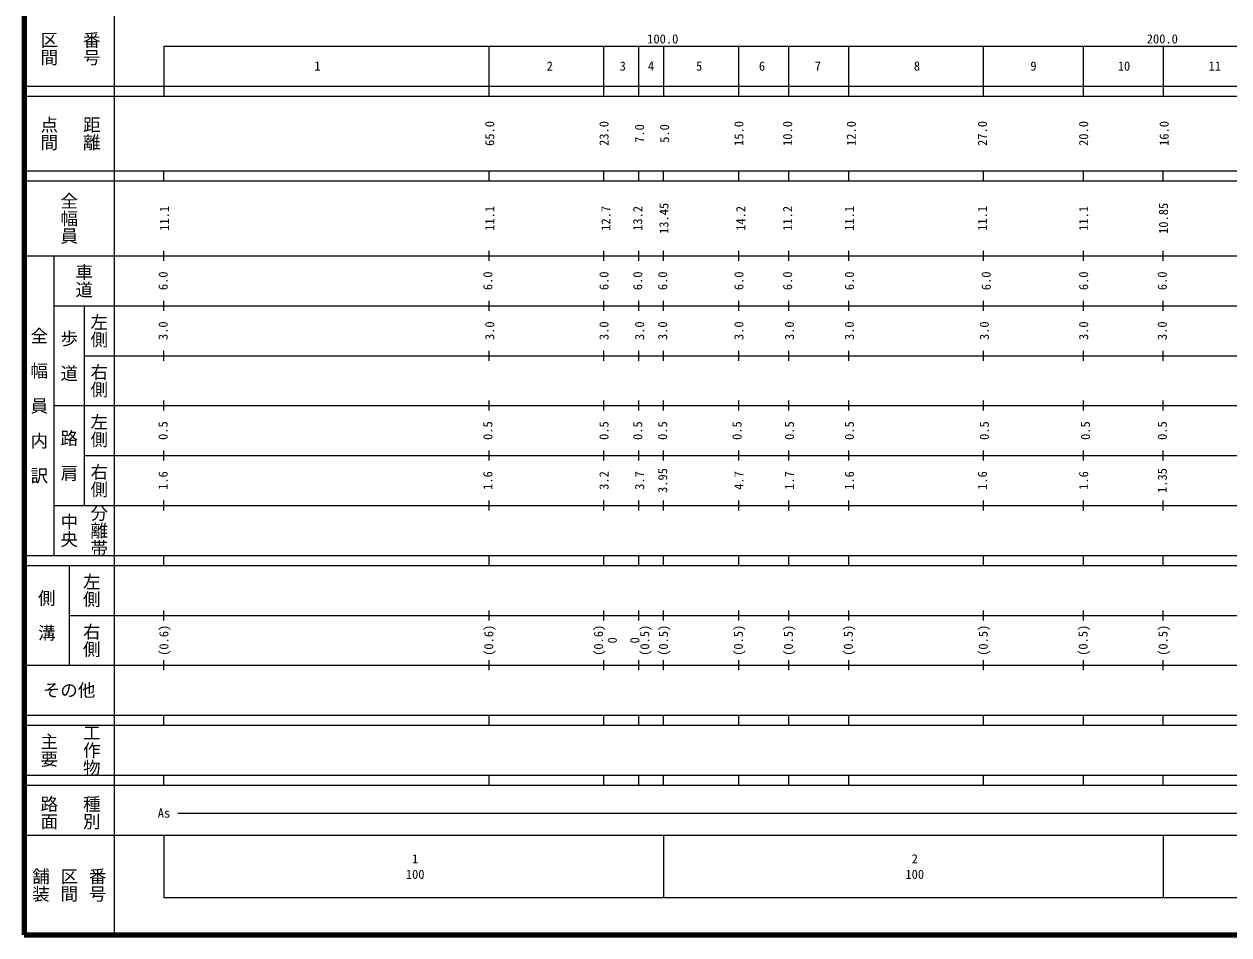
# Model space of a CAD drawing. Units: millimetres on the paper, enlarged 1000 times. Extents: x 40000 to 680000, y 20000 to 380000.
# Drawn here: x 40000 to 281170, y 20000 to 202409 of the extents above; entities that cross this region are included whole.
import ezdxf
from ezdxf.enums import TextEntityAlignment as Align

# ---------------------------------------------------------------- set-up
doc = ezdxf.new("R2010")
doc.units = ezdxf.units.MM
doc.header["$LTSCALE"] = 1000
doc.layers.add('M-TTL', color=2, linetype='Continuous', lineweight=140)
doc.layers.add('M-TTL-BAND', color=7, linetype='Continuous', lineweight=25)
doc.styles.add('@ＭＳ ゴシック', font='')
doc.styles.add('ＭＳ ゴシック', font='')
doc.styles.get('@ＭＳ ゴシック').set_extended_font_data('@MS Gothic')
doc.styles.get('ＭＳ ゴシック').set_extended_font_data('MS Gothic')

msp = doc.modelspace()

# ---------------------------------------------------------------- linework, layer by layer
at = {"layer": 'M-TTL'}
for p, q in [((40000, 380000), (40000, 20000)), ((40000, 20000), (680000, 20000))]:
    msp.add_line(p, q, dxfattribs=at)
at = {"layer": 'M-TTL-BAND'}
for p, q in [((58000, 370000), (58000, 20000)), ((68000, 198000), (579000, 198000)), ((68000, 198000), (68000, 188000)), ((133000, 198000), (133000, 188000)), ((156000, 198000), (156000, 188000)), ((163000, 198000), (163000, 188000)), ((168000, 198000), (168000, 188000)), ((183000, 198000), (183000, 188000)), ((193000, 198000), (193000, 188000)), ((205000, 198000), (205000, 188000)), ((232000, 198000), (232000, 188000)), ((252000, 198000), (252000, 188000)), ((268000, 198000), (268000, 188000)), ((40000, 190000), (579000, 190000)), ((40000, 188000), (579000, 188000)), ((40000, 173000), (579000, 173000)), ((68000, 171000), (68000, 173000)), ((133000, 173000), (133000, 171000)), ((156000, 173000), (156000, 171000)), ((163000, 173000), (163000, 171000)), ((168000, 171000), (168000, 173000)), ((183000, 173000), (183000, 171000)), ((193000, 173000), (193000, 171000)), ((205000, 173000), (205000, 171000)), ((232000, 173000), (232000, 171000)), ((252000, 173000), (252000, 171000)), ((268000, 171000), (268000, 173000)), ((40000, 171000), (579000, 171000)), ((68000, 155000), (68000, 157000)), ((133000, 157000), (133000, 155000)), ((156000, 157000), (156000, 155000)), ((163000, 157000), (163000, 155000)), ((168000, 155000), (168000, 157000)), ((183000, 157000), (183000, 155000)), ((193000, 157000), (193000, 155000)), ((205000, 157000), (205000, 155000)), ((232000, 157000), (232000, 155000)), ((252000, 157000), (252000, 155000)), ((268000, 155000), (268000, 157000)), ((40000, 156000), (579000, 156000)), ((46000, 96000), (46000, 156000)), ((46000, 146000), (579000, 146000)), ((52000, 146000), (52000, 106000)), ((68000, 145000), (68000, 147000)), ((133000, 147000), (133000, 145000)), ((156000, 147000), (156000, 145000)), ((163000, 147000), (163000, 145000)), ((168000, 145000), (168000, 147000)), ((183000, 147000), (183000, 145000)), ((193000, 147000), (193000, 145000)), ((205000, 147000), (205000, 145000)), ((232000, 147000), (232000, 145000)), ((252000, 147000), (252000, 145000)), ((268000, 145000), (268000, 147000)), ((52000, 136000), (579000, 136000)), ((68000, 135000), (68000, 137000)), ((133000, 137000), (133000, 135000)), ((156000, 137000), (156000, 135000)), ((163000, 137000), (163000, 135000)), ((168000, 135000), (168000, 137000)), ((183000, 137000), (183000, 135000)), ((193000, 137000), (193000, 135000)), ((205000, 137000), (205000, 135000)), ((232000, 137000), (232000, 135000)), ((252000, 137000), (252000, 135000)), ((268000, 135000), (268000, 137000)), ((46000, 126000), (579000, 126000)), ((68000, 125000), (68000, 127000)), ((133000, 127000), (133000, 125000)), ((156000, 127000), (156000, 125000)), ((163000, 127000), (163000, 125000)), ((168000, 125000), (168000, 127000)), ((183000, 127000), (183000, 125000)), ((193000, 127000), (193000, 125000)), ((205000, 127000), (205000, 125000)), ((232000, 127000), (232000, 125000)), ((252000, 127000), (252000, 125000)), ((268000, 125000), (268000, 127000)), ((52000, 116000), (579000, 116000)), ((68000, 115000), (68000, 117000)), ((133000, 117000), (133000, 115000)), ((156000, 117000), (156000, 115000)), ((163000, 117000), (163000, 115000)), ((168000, 115000), (168000, 117000)), ((183000, 117000), (183000, 115000)), ((193000, 117000), (193000, 115000)), ((205000, 117000), (205000, 115000)), ((232000, 117000), (232000, 115000)), ((252000, 117000), (252000, 115000)), ((268000, 115000), (268000, 117000)), ((68000, 105000), (68000, 107000)), ((133000, 107000), (133000, 105000)), ((156000, 107000), (156000, 105000)), ((163000, 107000), (163000, 105000)), ((168000, 105000), (168000, 107000)), ((183000, 107000), (183000, 105000)), ((193000, 107000), (193000, 105000)), ((205000, 107000), (205000, 105000)), ((232000, 107000), (232000, 105000)), ((252000, 107000), (252000, 105000)), ((268000, 105000), (268000, 107000)), ((46000, 106000), (579000, 106000)), ((40000, 96000), (579000, 96000)), ((68000, 94000), (68000, 96000)), ((133000, 96000), (133000, 94000)), ((156000, 96000), (156000, 94000)), ((163000, 96000), (163000, 94000)), ((168000, 94000), (168000, 96000)), ((183000, 96000), (183000, 94000)), ((193000, 96000), (193000, 94000)), ((205000, 96000), (205000, 94000)), ((232000, 96000), (232000, 94000)), ((252000, 96000), (252000, 94000)), ((268000, 94000), (268000, 96000)), ((40000, 94000), (579000, 94000)), ((49000, 94000), (49000, 74000)), ((68000, 83000), (68000, 85000)), ((133000, 85000), (133000, 83000)), ((156000, 85000), (156000, 83000)), ((163000, 85000), (163000, 83000)), ((168000, 83000), (168000, 85000)), ((183000, 85000), (183000, 83000)), ((193000, 85000), (193000, 83000)), ((205000, 85000), (205000, 83000)), ((232000, 85000), (232000, 83000)), ((252000, 85000), (252000, 83000)), ((268000, 83000), (268000, 85000)), ((49000, 84000), (579000, 84000)), ((68000, 73000), (68000, 75000)), ((133000, 75000), (133000, 73000)), ((156000, 75000), (156000, 73000)), ((163000, 75000), (163000, 73000)), ((168000, 73000), (168000, 75000)), ((183000, 75000), (183000, 73000)), ((193000, 75000), (193000, 73000)), ((205000, 75000), (205000, 73000)), ((232000, 75000), (232000, 73000)), ((252000, 75000), (252000, 73000)), ((268000, 73000), (268000, 75000)), ((40000, 74000), (579000, 74000)), ((40000, 64000), (579000, 64000)), ((68000, 62000), (68000, 64000)), ((133000, 64000), (133000, 62000)), ((156000, 64000), (156000, 62000)), ((163000, 64000), (163000, 62000)), ((168000, 62000), (168000, 64000)), ((183000, 64000), (183000, 62000)), ((193000, 64000), (193000, 62000)), ((205000, 64000), (205000, 62000)), ((232000, 64000), (232000, 62000)), ((252000, 64000), (252000, 62000)), ((268000, 62000), (268000, 64000)), ((40000, 62000), (579000, 62000)), ((40000, 52000), (579000, 52000)), ((68000, 50000), (68000, 52000)), ((133000, 52000), (133000, 50000)), ((156000, 52000), (156000, 50000)), ((163000, 52000), (163000, 50000)), ((168000, 50000), (168000, 52000)), ((183000, 52000), (183000, 50000)), ((193000, 52000), (193000, 50000)), ((205000, 52000), (205000, 50000)), ((232000, 52000), (232000, 50000)), ((252000, 52000), (252000, 50000)), ((268000, 50000), (268000, 52000)), ((40000, 50000), (579000, 50000)), ((70805, 44406), (559219, 44406)), ((40000, 40000), (579000, 40000)), ((68000, 40000), (68000, 27500)), ((168000, 40000), (168000, 27500)), ((268000, 40000), (268000, 27500)), ((68000, 27500), (579000, 27500))]:
    msp.add_line(p, q, dxfattribs=at)

# ---------------------------------------------------------------- texts
for s, height, rotation, style, p in [('区間', 2566, 270, '@ＭＳ ゴシック', (45000, 197500)), ('番号', 2566, 270, '@ＭＳ ゴシック', (53500, 197500)), ('点間', 2566, 270, '@ＭＳ ゴシック', (45000, 180500)), ('距離', 2566, 270, '@ＭＳ ゴシック', (53500, 180500)), ('65.0', 1833, 90, 'ＭＳ ゴシック', (133195, 180500)), ('23.0', 1833, 90, 'ＭＳ ゴシック', (156070, 180500)), ('7.0', 1833, 90, 'ＭＳ ゴシック', (163196, 180500)), ('5.0', 1833, 90, 'ＭＳ ゴシック', (168195, 180500)), ('15.0', 1833, 90, 'ＭＳ ゴシック', (183071, 180500)), ('10.0', 1833, 90, 'ＭＳ ゴシック', (192822, 180500)), ('12.0', 1833, 90, 'ＭＳ ゴシック', (205572, 180500)), ('27.0', 1833, 90, 'ＭＳ ゴシック', (231823, 180500)), ('20.0', 1833, 90, 'ＭＳ ゴシック', (252074, 180500)), ('16.0', 1833, 90, 'ＭＳ ゴシック', (268195, 180500)), ('全幅員', 2566, 270, '@ＭＳ ゴシック', (49000, 163500)), ('13.45', 1833, 90, 'ＭＳ ゴシック', (168067, 163500)), ('10.85', 1833, 90, 'ＭＳ ゴシック', (268067, 163500)), ('11.1', 1833, 90, 'ＭＳ ゴシック', (68067, 163500)), ('11.1', 1833, 90, 'ＭＳ ゴシック', (133195, 163500)), ('12.7', 1833, 90, 'ＭＳ ゴシック', (156445, 163500)), ('13.2', 1833, 90, 'ＭＳ ゴシック', (162821, 163500)), ('14.2', 1833, 90, 'ＭＳ ゴシック', (183446, 163500)), ('11.2', 1833, 90, 'ＭＳ ゴシック', (192822, 163500)), ('11.1', 1833, 90, 'ＭＳ ゴシック', (205197, 163500)), ('11.1', 1833, 90, 'ＭＳ ゴシック', (231823, 163500)), ('11.1', 1833, 90, 'ＭＳ ゴシック', (252074, 163500)), ('車道', 2566, 270, '@ＭＳ ゴシック', (52000, 151000)), ('6.0', 1833, 90, 'ＭＳ ゴシック', (67817, 151000)), ('6.0', 1833, 90, 'ＭＳ ゴシック', (132820, 151000)), ('6.0', 1833, 90, 'ＭＳ ゴシック', (156070, 151000)), ('6.0', 1833, 90, 'ＭＳ ゴシック', (162821, 151000)), ('6.0', 1833, 90, 'ＭＳ ゴシック', (167817, 151000)), ('6.0', 1833, 90, 'ＭＳ ゴシック', (183071, 151000)), ('6.0', 1833, 90, 'ＭＳ ゴシック', (192822, 151000)), ('6.0', 1833, 90, 'ＭＳ ゴシック', (205197, 151000)), ('6.0', 1833, 90, 'ＭＳ ゴシック', (232573, 151000)), ('6.0', 1833, 90, 'ＭＳ ゴシック', (252074, 151000)), ('6.0', 1833, 90, 'ＭＳ ゴシック', (267817, 151000)), ('左側', 2566, 270, '@ＭＳ ゴシック', (55000, 141000)), ('3.0', 1833, 90, 'ＭＳ ゴシック', (67817, 141000)), ('3.0', 1833, 90, 'ＭＳ ゴシック', (133195, 141000)), ('3.0', 1833, 90, 'ＭＳ ゴシック', (156070, 141000)), ('3.0', 1833, 90, 'ＭＳ ゴシック', (163196, 141000)), ('3.0', 1833, 90, 'ＭＳ ゴシック', (167817, 141000)), ('3.0', 1833, 90, 'ＭＳ ゴシック', (183071, 141000)), ('3.0', 1833, 90, 'ＭＳ ゴシック', (193197, 141000)), ('3.0', 1833, 90, 'ＭＳ ゴシック', (205197, 141000)), ('3.0', 1833, 90, 'ＭＳ ゴシック', (232198, 141000)), ('3.0', 1833, 90, 'ＭＳ ゴシック', (252074, 141000)), ('3.0', 1833, 90, 'ＭＳ ゴシック', (267817, 141000)), ('全\u3000幅\u3000員\u3000内\u3000訳', 2566, 270, '@ＭＳ ゴシック', (43000, 126000)), ('歩\u3000道', 2566, 270, '@ＭＳ ゴシック', (49000, 136000)), ('右側', 2566, 270, '@ＭＳ ゴシック', (55000, 131000)), ('左側', 2566, 270, '@ＭＳ ゴシック', (55000, 121000)), ('路\u3000肩', 2566, 270, '@ＭＳ ゴシック', (49000, 116000)), ('0.5', 1833, 90, 'ＭＳ ゴシック', (67817, 121000)), ('0.5', 1833, 90, 'ＭＳ ゴシック', (132820, 121000)), ('0.5', 1833, 90, 'ＭＳ ゴシック', (156070, 121000)), ('0.5', 1833, 90, 'ＭＳ ゴシック', (162821, 121000)), ('0.5', 1833, 90, 'ＭＳ ゴシック', (167817, 121000)), ('0.5', 1833, 90, 'ＭＳ ゴシック', (182696, 121000)), ('0.5', 1833, 90, 'ＭＳ ゴシック', (193197, 121000)), ('0.5', 1833, 90, 'ＭＳ ゴシック', (205197, 121000)), ('0.5', 1833, 90, 'ＭＳ ゴシック', (232198, 121000)), ('0.5', 1833, 90, 'ＭＳ ゴシック', (252449, 121000)), ('0.5', 1833, 90, 'ＭＳ ゴシック', (267817, 121000)), ('右側', 2566, 270, '@ＭＳ ゴシック', (55000, 111000)), ('1.6', 1833, 90, 'ＭＳ ゴシック', (67817, 111000)), ('1.6', 1833, 90, 'ＭＳ ゴシック', (132820, 111000)), ('3.2', 1833, 90, 'ＭＳ ゴシック', (156070, 111000)), ('3.7', 1833, 90, 'ＭＳ ゴシック', (163196, 111000)), ('3.95', 1833, 90, 'ＭＳ ゴシック', (167817, 111000)), ('4.7', 1833, 90, 'ＭＳ ゴシック', (183071, 111000)), ('1.7', 1833, 90, 'ＭＳ ゴシック', (193197, 111000)), ('1.6', 1833, 90, 'ＭＳ ゴシック', (205197, 111000)), ('1.6', 1833, 90, 'ＭＳ ゴシック', (231823, 111000)), ('1.6', 1833, 90, 'ＭＳ ゴシック', (252074, 111000)), ('1.35', 1833, 90, 'ＭＳ ゴシック', (267817, 111000)), ('中央', 2566, 270, '@ＭＳ ゴシック', (49000, 101000)), ('分離帯', 2566, 270, '@ＭＳ ゴシック', (55000, 101000)), ('左側', 2566, 270, '@ＭＳ ゴシック', (53500, 89000)), ('側\u3000溝', 2566, 270, '@ＭＳ ゴシック', (44500, 84000)), ('右側', 2566, 270, '@ＭＳ ゴシック', (53500, 79000)), ('(0.6)', 1833, 90, 'ＭＳ ゴシック', (67974, 79000)), ('(0.6)', 1833, 90, 'ＭＳ ゴシック', (133000, 79000)), ('(0.6)', 1833, 90, 'ＭＳ ゴシック', (154977, 79000)), ('(0.5)', 1833, 90, 'ＭＳ ゴシック', (164228, 79000)), ('(0.5)', 1833, 90, 'ＭＳ ゴシック', (167979, 79000)), ('(0.5)', 1833, 90, 'ＭＳ ゴシック', (182979, 79000)), ('(0.5)', 1833, 90, 'ＭＳ ゴシック', (192979, 79000)), ('(0.5)', 1833, 90, 'ＭＳ ゴシック', (204979, 79000)), ('(0.5)', 1833, 90, 'ＭＳ ゴシック', (231980, 79000)), ('(0.5)', 1833, 90, 'ＭＳ ゴシック', (251981, 79000)), ('(0.5)', 1833, 90, 'ＭＳ ゴシック', (267981, 79000)), ('0', 1833, 90, 'ＭＳ ゴシック', (157728, 79000)), ('0', 1833, 90, 'ＭＳ ゴシック', (162228, 79000)), ('主要', 2566, 270, '@ＭＳ ゴシック', (45000, 57000)), ('工作物', 2566, 270, '@ＭＳ ゴシック', (53500, 57000)), ('路面', 2566, 270, '@ＭＳ ゴシック', (45000, 44500)), ('種別', 2566, 270, '@ＭＳ ゴシック', (53500, 44500)), ('舗装', 2566, 270, '@ＭＳ ゴシック', (43333, 30000)), ('区間', 2566, 270, '@ＭＳ ゴシック', (49000, 30000)), ('番号', 2566, 270, '@ＭＳ ゴシック', (54667, 30000))]:
    msp.add_text(s, height=height, rotation=rotation, dxfattribs=dict(at, style=style)).set_placement(p, align=Align.MIDDLE_CENTER)
at = {"layer": 'M-TTL-BAND', "style": 'ＭＳ ゴシック'}
for s, height, p in [('100.0', 1833, (167844, 199445)), ('200.0', 1833, (267844, 199445)), ('1', 1833, (98714, 194000)), ('2', 1833, (145216, 194000)), ('3', 1833, (159841, 194000)), ('4', 1833, (165476, 194000)), ('5', 1833, (175131, 194000)), ('6', 1833, (187717, 194000)), ('7', 1833, (198885, 194000)), ('8', 1833, (218719, 194000)), ('9', 1833, (242053, 194000)), ('10', 1833, (260173, 194000)), ('11', 1833, (278348, 194000)), ('その他', 2566, (49000, 69000)), ('As', 1833, (68006, 44406)), ('1', 1833, (118288, 35238)), ('2', 1833, (218288, 35238)), ('100', 1833, (118288, 32131)), ('100', 1833, (218288, 32131))]:
    msp.add_text(s, height=height, dxfattribs=at).set_placement(p, align=Align.MIDDLE_CENTER)

doc.saveas('drawing.dxf')
